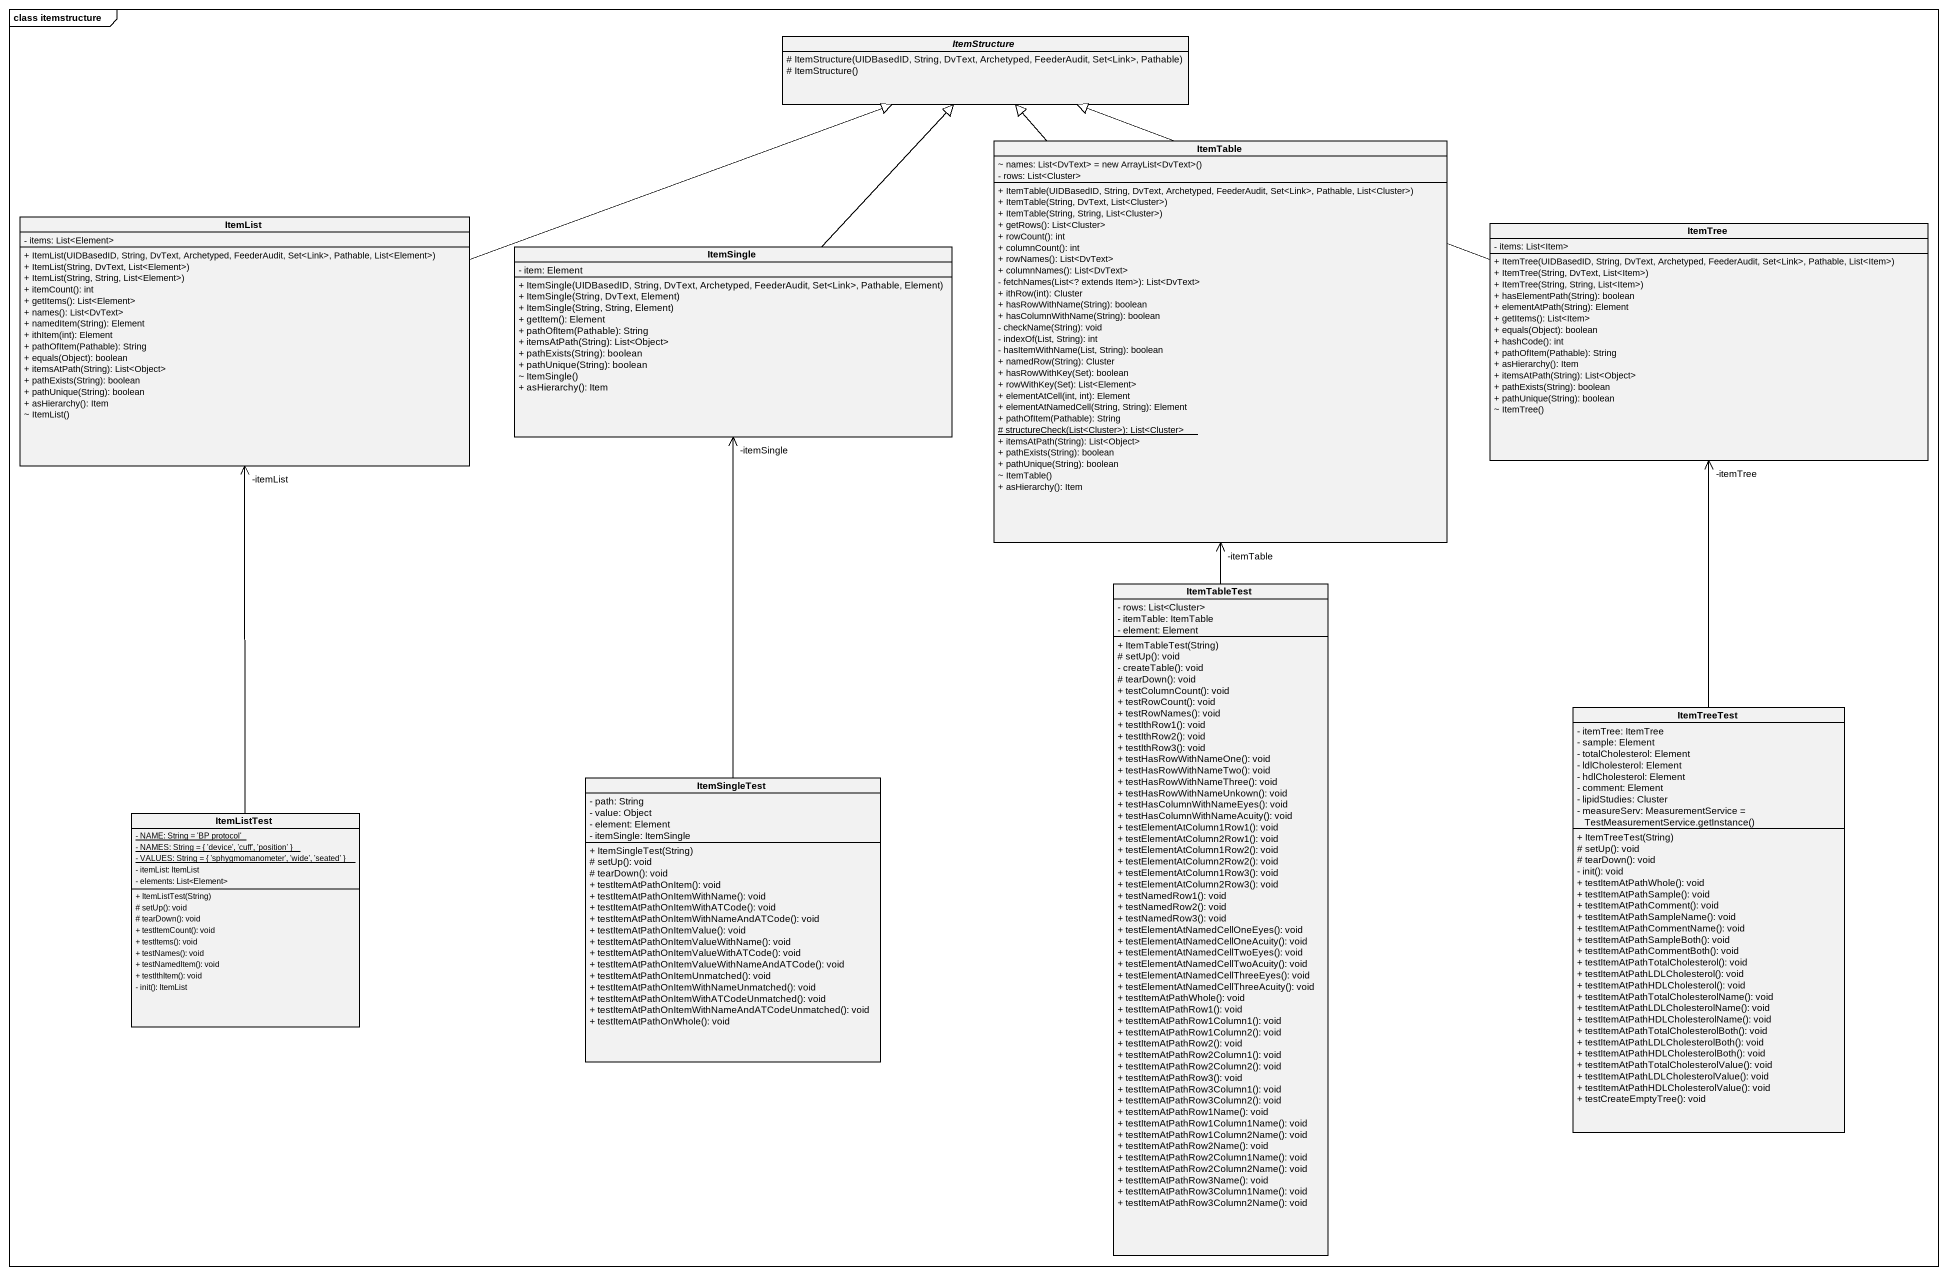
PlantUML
@startuml
mainframe class itemstructure
hide circle
hide empty members
skinparam classAttributeIconSize 0
abstract class ItemStructure {
  # ItemStructure(UIDBasedID, String, DvText, Archetyped, FeederAudit, Set<Link>, Pathable)
  # ItemStructure()
}
class ItemTable {
  {field} ~ names: List<DvText> = new ArrayList<DvText>()
  - rows: List<Cluster>
  + ItemTable(UIDBasedID, String, DvText, Archetyped, FeederAudit, Set<Link>, Pathable, List<Cluster>)
  + ItemTable(String, DvText, List<Cluster>)
  + ItemTable(String, String, List<Cluster>)
  + getRows(): List<Cluster>
  + rowCount(): int
  + columnCount(): int
  + rowNames(): List<DvText>
  + columnNames(): List<DvText>
  - fetchNames(List<? extends Item>): List<DvText>
  + ithRow(int): Cluster
  + hasRowWithName(String): boolean
  + hasColumnWithName(String): boolean
  - checkName(String): void
  - indexOf(List, String): int
  - hasItemWithName(List, String): boolean
  + namedRow(String): Cluster
  + hasRowWithKey(Set): boolean
  + rowWithKey(Set): List<Element>
  + elementAtCell(int, int): Element
  + elementAtNamedCell(String, String): Element
  + pathOfItem(Pathable): String
  {static} # structureCheck(List<Cluster>): List<Cluster>
  + itemsAtPath(String): List<Object>
  + pathExists(String): boolean
  + pathUnique(String): boolean
  ~ ItemTable()
  + asHierarchy(): Item
}
class ItemList {
  - items: List<Element>
  + ItemList(UIDBasedID, String, DvText, Archetyped, FeederAudit, Set<Link>, Pathable, List<Element>)
  + ItemList(String, DvText, List<Element>)
  + ItemList(String, String, List<Element>)
  + itemCount(): int
  + getItems(): List<Element>
  + names(): List<DvText>
  + namedItem(String): Element
  + ithItem(int): Element
  + pathOfItem(Pathable): String
  + equals(Object): boolean
  + itemsAtPath(String): List<Object>
  + pathExists(String): boolean
  + pathUnique(String): boolean
  + asHierarchy(): Item
  ~ ItemList()
}
class ItemTree {
  - items: List<Item>
  + ItemTree(UIDBasedID, String, DvText, Archetyped, FeederAudit, Set<Link>, Pathable, List<Item>)
  + ItemTree(String, DvText, List<Item>)
  + ItemTree(String, String, List<Item>)
  + hasElementPath(String): boolean
  + elementAtPath(String): Element
  + getItems(): List<Item>
  + equals(Object): boolean
  + hashCode(): int
  + pathOfItem(Pathable): String
  + asHierarchy(): Item
  + itemsAtPath(String): List<Object>
  + pathExists(String): boolean
  + pathUnique(String): boolean
  ~ ItemTree()
}
class ItemSingle {
  - item: Element
  + ItemSingle(UIDBasedID, String, DvText, Archetyped, FeederAudit, Set<Link>, Pathable, Element)
  + ItemSingle(String, DvText, Element)
  + ItemSingle(String, String, Element)
  + getItem(): Element
  + pathOfItem(Pathable): String
  + itemsAtPath(String): List<Object>
  + pathExists(String): boolean
  + pathUnique(String): boolean
  ~ ItemSingle()
  + asHierarchy(): Item
}
class ItemTableTest {
  - rows: List<Cluster>
  - itemTable: ItemTable
  - element: Element
  + ItemTableTest(String)
  # setUp(): void
  - createTable(): void
  # tearDown(): void
  + testColumnCount(): void
  + testRowCount(): void
  + testRowNames(): void
  + testIthRow1(): void
  + testIthRow2(): void
  + testIthRow3(): void
  + testHasRowWithNameOne(): void
  + testHasRowWithNameTwo(): void
  + testHasRowWithNameThree(): void
  + testHasRowWithNameUnkown(): void
  + testHasColumnWithNameEyes(): void
  + testHasColumnWithNameAcuity(): void
  + testElementAtColumn1Row1(): void
  + testElementAtColumn2Row1(): void
  + testElementAtColumn1Row2(): void
  + testElementAtColumn2Row2(): void
  + testElementAtColumn1Row3(): void
  + testElementAtColumn2Row3(): void
  + testNamedRow1(): void
  + testNamedRow2(): void
  + testNamedRow3(): void
  + testElementAtNamedCellOneEyes(): void
  + testElementAtNamedCellOneAcuity(): void
  + testElementAtNamedCellTwoEyes(): void
  + testElementAtNamedCellTwoAcuity(): void
  + testElementAtNamedCellThreeEyes(): void
  + testElementAtNamedCellThreeAcuity(): void
  + testItemAtPathWhole(): void
  + testItemAtPathRow1(): void
  + testItemAtPathRow1Column1(): void
  + testItemAtPathRow1Column2(): void
  + testItemAtPathRow2(): void
  + testItemAtPathRow2Column1(): void
  + testItemAtPathRow2Column2(): void
  + testItemAtPathRow3(): void
  + testItemAtPathRow3Column1(): void
  + testItemAtPathRow3Column2(): void
  + testItemAtPathRow1Name(): void
  + testItemAtPathRow1Column1Name(): void
  + testItemAtPathRow1Column2Name(): void
  + testItemAtPathRow2Name(): void
  + testItemAtPathRow2Column1Name(): void
  + testItemAtPathRow2Column2Name(): void
  + testItemAtPathRow3Name(): void
  + testItemAtPathRow3Column1Name(): void
  + testItemAtPathRow3Column2Name(): void
}
class ItemTreeTest {
  - itemTree: ItemTree
  - sample: Element
  - totalCholesterol: Element
  - ldlCholesterol: Element
  - hdlCholesterol: Element
  - comment: Element
  - lipidStudies: Cluster
  {field} - measureServ: MeasurementService = TestMeasurementService.getInstance()
  + ItemTreeTest(String)
  # setUp(): void
  # tearDown(): void
  - init(): void
  + testItemAtPathWhole(): void
  + testItemAtPathSample(): void
  + testItemAtPathComment(): void
  + testItemAtPathSampleName(): void
  + testItemAtPathCommentName(): void
  + testItemAtPathSampleBoth(): void
  + testItemAtPathCommentBoth(): void
  + testItemAtPathTotalCholesterol(): void
  + testItemAtPathLDLCholesterol(): void
  + testItemAtPathHDLCholesterol(): void
  + testItemAtPathTotalCholesterolName(): void
  + testItemAtPathLDLCholesterolName(): void
  + testItemAtPathHDLCholesterolName(): void
  + testItemAtPathTotalCholesterolBoth(): void
  + testItemAtPathLDLCholesterolBoth(): void
  + testItemAtPathHDLCholesterolBoth(): void
  + testItemAtPathTotalCholesterolValue(): void
  + testItemAtPathLDLCholesterolValue(): void
  + testItemAtPathHDLCholesterolValue(): void
  + testCreateEmptyTree(): void
}
class ItemSingleTest {
  - path: String
  - value: Object
  - element: Element
  - itemSingle: ItemSingle
  + ItemSingleTest(String)
  # setUp(): void
  # tearDown(): void
  + testItemAtPathOnItem(): void
  + testItemAtPathOnItemWithName(): void
  + testItemAtPathOnItemWithATCode(): void
  + testItemAtPathOnItemWithNameAndATCode(): void
  + testItemAtPathOnItemValue(): void
  + testItemAtPathOnItemValueWithName(): void
  + testItemAtPathOnItemValueWithATCode(): void
  + testItemAtPathOnItemValueWithNameAndATCode(): void
  + testItemAtPathOnItemUnmatched(): void
  + testItemAtPathOnItemWithNameUnmatched(): void
  + testItemAtPathOnItemWithATCodeUnmatched(): void
  + testItemAtPathOnItemWithNameAndATCodeUnmatched(): void
  + testItemAtPathOnWhole(): void
}
class ItemListTest {
  {static} - NAME: String = 'BP protocol'
  {static} - NAMES: String = { 'device', 'cuff', 'position' }
  {static} - VALUES: String = { 'sphygmomanometer', 'wide', 'seated' }
  - itemList: ItemList
  - elements: List<Element>
  + ItemListTest(String)
  # setUp(): void
  # tearDown(): void
  + testItemCount(): void
  + testItems(): void
  + testNames(): void
  + testNamedItem(): void
  + testIthItem(): void
  - init(): ItemList
}
ItemTable -up-|> ItemStructure
ItemList -right-|> ItemStructure
ItemTree -left-|> ItemStructure
ItemSingle -up-|> ItemStructure
ItemTableTest -up-> "-itemTable" ItemTable
ItemTreeTest -up-> "-itemTree" ItemTree
ItemSingleTest -up-> "-itemSingle" ItemSingle
ItemListTest -up-> "-itemList" ItemList
@enduml
